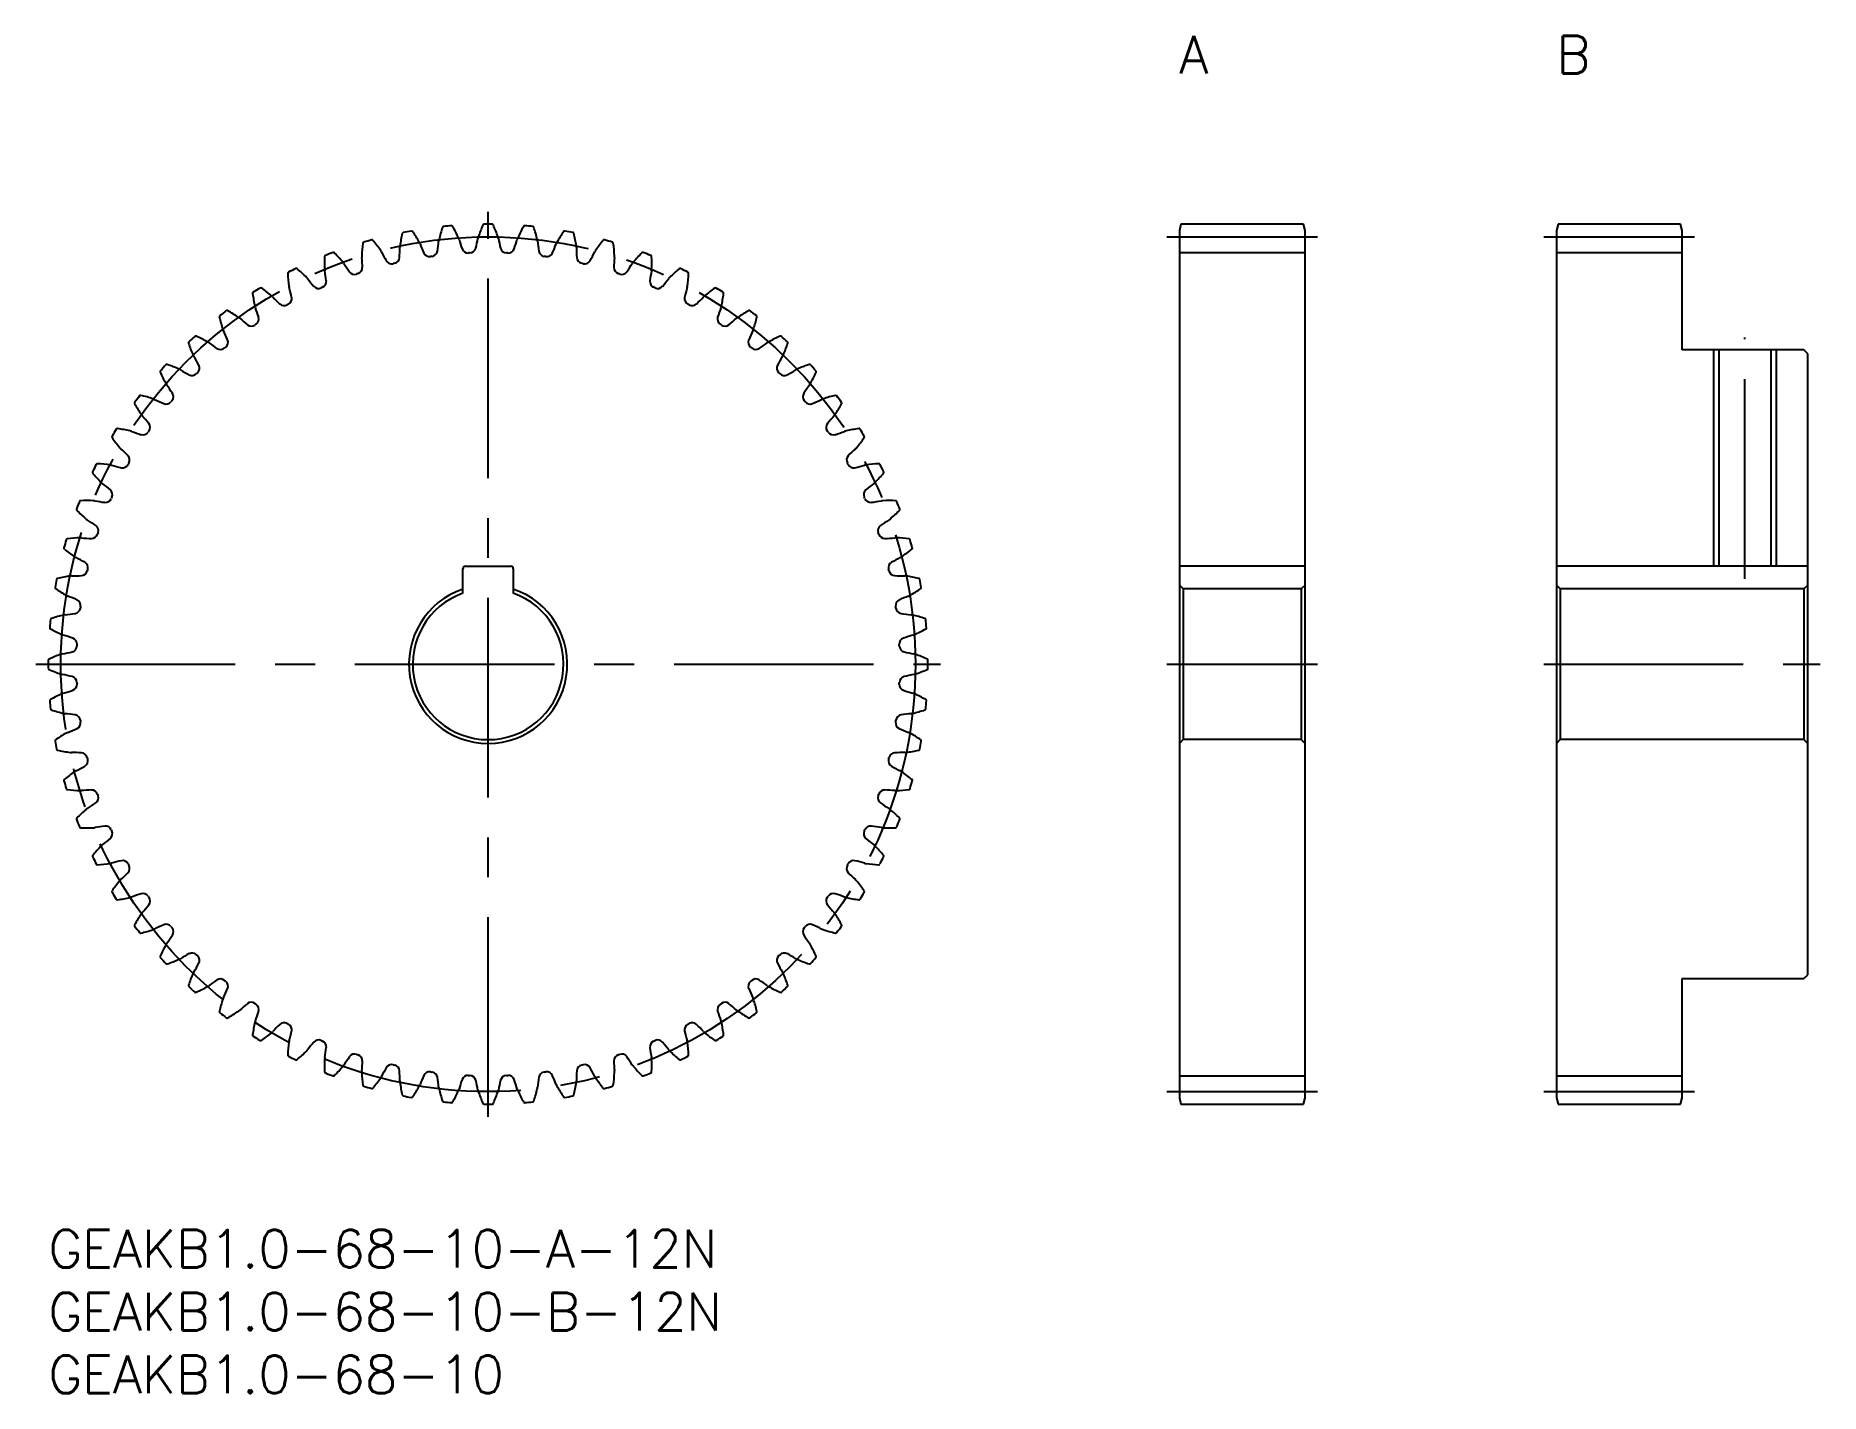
# Model space of a CAD drawing. Extents: x -1 to 141, y -13 to 95.
import ezdxf

# ---------------------------------------------------------------- set-up
doc = ezdxf.new("R2010")
doc.units = 0
doc.header["$LTSCALE"] = 0.5
doc.linetypes.add('CENTER', pattern=[50.8, 31.75, -6.35, 6.35, -6.35])
for name, color, linetype in [('MSM_CENTER', 1, 'CENTER'), ('MSM_CONTINUOUS', 7, 'CONTINUOUS'), ('MSM_NARROW', 5, 'CONTINUOUS'), ('MSM_PART_NUMBER', 7, 'CONTINUOUS')]:
    doc.layers.add(name, color=color, linetype=linetype)
doc.styles.get("Standard").update_dxf_attribs({"font": 'txt.shx', "height": 2, "bigfont": 'bigfont.shx'})

# ---------------------------------------------------------------- blocks, each defined once
blk = doc.blocks.new('*U3')
at = {"layer": 'MSM_PART_NUMBER'}
blk.add_text('GEAKB1.0-68-10-B-12N', height=3, dxfattribs=at).set_placement((0, -8))
blk = doc.blocks.new('*U4')
at = {"layer": 'MSM_PART_NUMBER'}
blk.add_text('GEAKB1.0-68-10-A-12N', height=3, dxfattribs=at).set_placement((0, -3))
blk = doc.blocks.new('*U5')
at = {"layer": 'MSM_PART_NUMBER'}
blk.add_text('GEAKB1.0-68-10', height=3, dxfattribs=at).set_placement((0, -13))
blk = doc.blocks.new('*U6')
at = {"layer": 'MSM_PART_NUMBER'}
blk.add_text('A', height=3, dxfattribs=at).set_placement((90, 92))
blk = doc.blocks.new('*U7')
at = {"layer": 'MSM_PART_NUMBER'}
blk.add_text('B', height=3, dxfattribs=at).set_placement((120, 92))

msp = doc.modelspace()

# ---------------------------------------------------------------- linework, layer by layer
at = {"layer": 'MSM_CENTER'}
for p, q in [((35, 9), (35, 81)), ((89, 79), (101, 79)), ((119, 79), (131, 79)), ((135, 51.8), (135, 71)), ((-1, 45), (71, 45)), ((89, 45), (101, 45)), ((119, 45), (141, 45)), ((89, 11), (101, 11)), ((119, 11), (131, 11))]:
    msp.add_line(p, q, dxfattribs=at)
msp.add_circle((35, 45), 34, dxfattribs=at)
at = {"layer": 'MSM_CONTINUOUS'}
for p, q in [((90.13, 80), (90, 79.5)), ((99.87, 80), (90.13, 80)), ((100, 79.5), (99.87, 80)), ((120.13, 80), (120, 79.5)), ((129.87, 80), (120.13, 80)), ((130, 79.5), (129.87, 80)), ((90, 79.5), (90, 10.5)), ((100, 10.5), (100, 79.5)), ((120, 79.5), (120, 10.5)), ((130, 70), (130, 79.5)), ((90, 77.75), (100, 77.75)), ((120, 77.75), (130, 77.75)), ((139.7, 70), (130, 70)), ((132.93, 70), (132.93, 52.8)), ((137.07, 70), (137.07, 52.8)), ((140, 69.7), (139.7, 70)), ((140, 20.3), (140, 69.7)), ((33, 50.66), (33, 52.6)), ((33.2, 52.8), (36.8, 52.8)), ((37, 52.6), (37, 50.66)), ((100, 52.8), (90, 52.8)), ((140, 52.8), (120, 52.8)), ((90.3, 51), (90, 51.3)), ((100, 51.3), (99.7, 51)), ((120.3, 51), (120, 51.3)), ((140, 51.3), (139.7, 51)), ((99.7, 51), (90.3, 51)), ((90.3, 51), (90.3, 39)), ((99.7, 51), (99.7, 39)), ((139.7, 51), (120.3, 51)), ((120.3, 51), (120.3, 39)), ((139.7, 51), (139.7, 39)), ((90.3, 39), (90, 38.7)), ((99.7, 39), (90.3, 39)), ((100, 38.7), (99.7, 39)), ((120.3, 39), (120, 38.7)), ((139.7, 39), (120.3, 39)), ((140, 38.7), (139.7, 39)), ((130, 10.5), (130, 20)), ((130, 20), (139.7, 20)), ((139.7, 20), (140, 20.3)), ((90, 12.25), (100, 12.25)), ((120, 12.25), (130, 12.25)), ((90, 10.5), (90.13, 10)), ((90.13, 10), (99.87, 10)), ((99.87, 10), (100, 10.5)), ((120, 10.5), (120.13, 10)), ((120.13, 10), (129.87, 10)), ((129.87, 10), (130, 10.5))]:
    msp.add_line(p, q, dxfattribs=at)
for centre, radius, start, end in [((42.11, 76.15), 11.33, 161.474, 166.6176), ((31.46, 79.72), 0.1, 95.8281, 161.474), ((35, 45), 35, 94.7602, 95.8281), ((32.1, 79.78), 0.1, 29.1142, 94.7602), ((22.29, 74.31), 11.33, 23.9706, 29.1142), ((44.95, 75.36), 11.33, 156.1799, 161.3235), ((34.67, 79.9), 0.1, 90.534, 156.1799), ((35, 45), 35, 89.466, 90.534), ((35.33, 79.9), 0.1, 23.8201, 89.466), ((25.05, 75.36), 11.33, 18.6765, 23.8201), ((47.71, 74.31), 11.33, 150.8858, 156.0294), ((37.9, 79.78), 0.1, 85.2398, 150.8859), ((35, 45), 35, 84.1719, 85.2398), ((38.54, 79.72), 0.1, 18.526, 84.172), ((27.89, 76.15), 11.33, 13.3824, 18.526), ((36.26, 76.93), 11.33, 172.0623, 177.2059), ((25.14, 78.48), 0.1, 106.4167, 172.0623), ((35, 45), 35, 105.3484, 106.4163), ((25.76, 78.66), 0.1, 39.7024, 105.3484), ((17.12, 71.48), 11.33, 34.5588, 39.7024), ((17.51, 78.08), 10.46, 356.0077, 0.3867), ((28.8, 78.15), 0.829, 171.9116, 180.3865), ((39.2, 76.67), 11.33, 166.7682, 171.9118), ((28.27, 79.24), 0.1, 101.1226, 166.7682), ((35, 45), 35, 100.0543, 101.1222), ((28.91, 79.36), 0.1, 34.4083, 100.0543), ((19.64, 73.02), 11.33, 29.2647, 34.4083), ((28.8, 78.15), 0.829, 20.79, 29.2649), ((39.36, 82.16), 10.46, 200.7898, 205.1688), ((20.64, 79.55), 10.46, 350.7136, 355.0925), ((31.89, 78.58), 0.829, 166.6175, 175.0924), ((31.89, 78.58), 0.829, 15.4958, 23.9707), ((42.77, 81.6), 10.46, 195.4957, 199.8746), ((23.89, 80.73), 10.46, 345.4195, 349.7984), ((35, 78.73), 0.829, 161.3234, 169.7983), ((35, 78.73), 0.829, 10.2017, 18.6766), ((46.11, 80.73), 10.46, 190.2016, 194.5805), ((27.23, 81.6), 10.46, 340.1254, 344.5043), ((38.11, 78.58), 0.829, 156.0293, 164.5042), ((38.11, 78.58), 0.829, 4.9076, 13.3825), ((49.36, 79.55), 10.46, 184.9075, 189.2864), ((30.64, 82.16), 10.46, 334.8312, 339.2102), ((41.2, 78.15), 0.829, 150.7351, 159.21), ((50.36, 73.02), 11.33, 145.5917, 150.7353), ((41.09, 79.36), 0.1, 79.9457, 145.5917), ((35, 45), 35, 78.8778, 79.9457), ((41.73, 79.24), 0.1, 13.2318, 78.8779), ((30.8, 76.67), 11.33, 8.0882, 13.2318), ((41.2, 78.15), 0.829, 359.6135, 8.0884), ((52.49, 78.08), 10.46, 179.6133, 183.9923), ((52.88, 71.48), 11.33, 140.2976, 145.4412), ((44.24, 78.66), 0.1, 74.6516, 140.2976), ((35, 45), 35, 73.5837, 74.6516), ((44.86, 78.48), 0.1, 7.9377, 73.5838), ((33.74, 76.93), 11.33, 2.7941, 7.9377), ((33.31, 76.91), 11.33, 177.3564, 182.5), ((22.09, 77.42), 0.1, 111.7108, 177.3564), ((35, 45), 35, 110.6425, 111.7104), ((22.7, 77.66), 0.1, 44.9966, 110.6425), ((14.75, 69.72), 11.33, 39.8529, 44.9966), ((22.82, 76.45), 0.829, 31.3782, 39.8531), ((32.46, 82.33), 10.46, 211.378, 215.757), ((25.77, 77.44), 0.829, 177.2057, 185.6806), ((14.54, 76.32), 10.46, 1.3018, 5.6808), ((25.77, 77.44), 0.829, 26.0841, 34.559), ((35.91, 82.4), 10.46, 206.0839, 210.4629), ((27.32, 77.35), 0.5, 210.4629, 283.3462), ((35, 45), 32.75, 103.1244, 103.3462), ((27.45, 77.38), 0.5, 283.1244, 356.0077), ((30.34, 77.92), 0.5, 205.1688, 278.0521), ((35, 45), 32.75, 97.8303, 98.0521), ((30.47, 77.94), 0.5, 277.8303, 350.7136), ((33.4, 78.21), 0.5, 199.8746, 272.758), ((35, 45), 32.75, 92.5361, 92.758), ((33.53, 78.22), 0.5, 272.5361, 345.4195), ((36.47, 78.22), 0.5, 194.5805, 267.4639), ((35, 45), 32.75, 87.242, 87.4639), ((36.6, 78.21), 0.5, 267.242, 340.1253), ((39.53, 77.94), 0.5, 189.2864, 262.1697), ((35, 45), 32.75, 81.9479, 82.1697), ((39.66, 77.92), 0.5, 261.9479, 334.8312), ((42.55, 77.38), 0.5, 183.9923, 256.8756), ((35, 45), 32.75, 76.6538, 76.8756), ((42.68, 77.35), 0.5, 256.6538, 329.5371), ((34.09, 82.4), 10.46, 329.5371, 333.9161), ((44.23, 77.44), 0.829, 145.441, 153.9159), ((55.46, 76.32), 10.46, 174.3192, 178.6982), ((44.23, 77.44), 0.829, 354.3194, 2.7943), ((37.54, 82.33), 10.46, 324.243, 328.622), ((47.18, 76.45), 0.829, 140.1469, 148.6218), ((55.25, 69.72), 11.33, 135.0035, 140.1471), ((47.3, 77.66), 0.1, 69.3575, 135.0035), ((35, 45), 35, 68.2896, 69.3575), ((47.91, 77.42), 0.1, 2.6436, 68.2896), ((36.69, 76.91), 11.33, 357.5, 2.6436), ((19.15, 76.09), 0.1, 117.0049, 182.6505), ((30.37, 76.61), 11.33, 182.6505, 187.7941), ((35, 45), 35, 115.9366, 117.0046), ((19.74, 76.38), 0.1, 50.2907, 115.9366), ((12.56, 67.74), 11.33, 45.1471, 50.2907), ((19.97, 75.19), 0.829, 36.6723, 45.1472), ((29.02, 81.93), 10.46, 216.6722, 221.0511), ((21.63, 75.44), 0.5, 293.7126, 6.596), ((22.82, 76.45), 0.829, 182.4998, 190.9748), ((11.73, 74.3), 10.46, 6.5959, 10.9749), ((24.37, 76.51), 0.5, 215.757, 288.6403), ((35, 45), 32.75, 108.4185, 108.6403), ((24.49, 76.55), 0.5, 288.4185, 1.3018), ((45.51, 76.55), 0.5, 178.6982, 251.5815), ((35, 45), 32.75, 71.3597, 71.5815), ((45.63, 76.51), 0.5, 251.3597, 324.243), ((58.27, 74.3), 10.46, 169.0251, 173.4041), ((48.37, 75.44), 0.5, 173.4041, 246.2874), ((47.18, 76.45), 0.829, 349.0252, 357.5002), ((40.98, 81.93), 10.46, 318.9489, 323.3278), ((50.03, 75.19), 0.829, 134.8528, 143.3277), ((57.44, 67.74), 11.33, 129.7093, 134.8529), ((50.26, 76.38), 0.1, 64.0634, 129.7094), ((35, 45), 35, 62.9954, 64.0634), ((39.63, 76.61), 11.33, 352.2059, 357.3495), ((50.85, 76.09), 0.1, 357.3495, 62.9955), ((16.35, 74.5), 0.1, 122.2991, 187.9446), ((27.48, 76.05), 11.33, 187.9446, 193.0882), ((35, 45), 35, 121.2307, 122.2987), ((16.9, 74.84), 0.1, 55.5848, 121.2308), ((10.56, 65.58), 11.33, 50.4412, 55.5848), ((17.25, 73.67), 0.829, 41.9664, 50.4413), ((25.64, 81.22), 10.46, 221.9663, 226.3452), ((18.88, 74.08), 0.5, 299.0067, 11.8901), ((19.97, 75.19), 0.829, 187.794, 196.2689), ((9.13, 72.03), 10.46, 11.8901, 16.269), ((21.51, 75.39), 0.5, 221.0511, 293.9344), ((35, 45), 32.75, 113.7126, 113.9344), ((35, 45), 32.75, 66.0656, 66.2874), ((48.49, 75.39), 0.5, 246.0656, 318.9489), ((51.12, 74.08), 0.5, 168.1099, 240.9933), ((60.87, 72.03), 10.46, 163.731, 168.1099), ((50.03, 75.19), 0.829, 343.7311, 352.206), ((44.36, 81.22), 10.46, 313.6548, 318.0337), ((52.75, 73.67), 0.829, 129.5587, 138.0336), ((59.44, 65.58), 11.33, 124.4152, 129.5588), ((53.1, 74.84), 0.1, 58.7693, 124.4153), ((35, 45), 35, 57.7013, 58.7693), ((42.52, 76.05), 11.33, 346.9118, 352.0554), ((53.65, 74.5), 0.1, 352.0554, 57.7014), ((13.71, 72.65), 0.1, 127.5928, 193.2388), ((24.64, 75.23), 11.33, 193.2387, 198.3824), ((35, 45), 35, 126.5249, 127.5928), ((14.23, 73.05), 0.1, 60.8789, 126.5249), ((8.76, 63.23), 11.33, 55.7353, 60.8789), ((14.68, 71.91), 0.829, 47.2605, 55.7355), ((22.34, 80.21), 10.46, 227.2604, 231.6393), ((17.25, 73.67), 0.829, 193.0881, 201.563), ((6.75, 69.52), 10.46, 17.1842, 21.5631), ((16.26, 72.47), 0.5, 304.3008, 17.1842), ((18.76, 74.02), 0.5, 226.3452, 299.2286), ((35, 45), 32.75, 119.0067, 119.2286), ((35, 45), 32.75, 60.7714, 60.9933), ((51.24, 74.02), 0.5, 240.7714, 313.6548), ((53.74, 72.47), 0.5, 162.8158, 235.6992), ((63.25, 69.52), 10.46, 158.4369, 162.8158), ((52.75, 73.67), 0.829, 338.437, 346.9119), ((47.66, 80.21), 10.46, 308.3607, 312.7396), ((55.32, 71.91), 0.829, 124.2645, 132.7395), ((61.24, 63.23), 11.33, 119.1211, 124.2647), ((55.77, 73.05), 0.1, 53.4751, 119.1211), ((35, 45), 35, 52.4072, 53.4751), ((45.36, 75.23), 11.33, 341.6176, 346.7613), ((56.29, 72.65), 0.1, 346.7613, 52.4073), ((35, 45), 35, 131.819, 132.8869), ((11.73, 71.01), 0.1, 66.173, 131.819), ((7.19, 60.73), 11.33, 61.0294, 66.173), ((14.68, 71.91), 0.829, 198.3822, 206.8571), ((4.6, 66.81), 10.46, 22.4783, 26.8573), ((16.16, 72.39), 0.5, 231.6393, 304.5227), ((35, 45), 32.75, 124.3008, 124.5227), ((35, 45), 32.75, 55.4773, 55.6992), ((53.84, 72.39), 0.5, 235.4773, 308.3606), ((65.4, 66.81), 10.46, 153.1427, 157.5217), ((55.32, 71.91), 0.829, 333.1429, 341.6178), ((62.81, 60.73), 11.33, 113.827, 118.9706), ((58.27, 71.01), 0.1, 48.181, 113.827), ((35, 45), 35, 47.1131, 48.181), ((11.25, 70.57), 0.1, 132.8869, 198.5329), ((21.9, 74.14), 11.33, 198.5329, 203.6765), ((12.28, 69.92), 0.829, 203.6763, 212.1512), ((12.28, 69.92), 0.829, 52.5547, 61.0296), ((19.14, 78.89), 10.46, 232.5545, 236.9335), ((13.71, 70.54), 0.5, 236.9335, 309.8168), ((35, 45), 32.75, 129.595, 129.8168), ((13.81, 70.62), 0.5, 309.595, 22.4783), ((56.19, 70.62), 0.5, 157.5217, 230.405), ((35, 45), 32.75, 50.1832, 50.405), ((56.29, 70.54), 0.5, 230.1832, 303.0665), ((50.86, 78.89), 10.46, 303.0665, 307.4455), ((57.72, 69.92), 0.829, 118.9704, 127.4453), ((57.72, 69.92), 0.829, 327.8488, 336.3237), ((48.1, 74.14), 11.33, 336.3235, 341.4671), ((58.75, 70.57), 0.1, 341.4671, 47.1132), ((8.99, 68.27), 0.1, 138.181, 203.827), ((19.27, 72.81), 11.33, 203.827, 208.9706), ((35, 45), 35, 137.1131, 138.181), ((9.43, 68.75), 0.1, 71.4671, 137.1131), ((5.86, 58.1), 11.33, 66.3235, 71.4671), ((10.08, 67.72), 0.829, 57.8488, 66.3237), ((16.08, 77.28), 10.46, 237.8486, 242.2276), ((2.72, 63.92), 10.46, 27.7724, 32.1514), ((35, 45), 32.75, 134.8891, 135.1109), ((11.53, 68.56), 0.5, 314.8891, 27.7724), ((58.47, 68.56), 0.5, 152.2276, 225.1109), ((67.28, 63.92), 10.46, 147.8486, 152.2276), ((35, 45), 32.75, 44.8891, 45.1109), ((53.92, 77.28), 10.46, 297.7724, 302.1514), ((59.92, 67.72), 0.829, 113.6763, 122.1512), ((64.14, 58.1), 11.33, 108.5329, 113.6765), ((60.57, 68.75), 0.1, 42.8869, 108.5329), ((35, 45), 35, 41.819, 42.8869), ((50.73, 72.81), 11.33, 331.0294, 336.173), ((61.01, 68.27), 0.1, 336.173, 41.8191), ((10.08, 67.72), 0.829, 208.9704, 217.4453), ((1.11, 60.86), 10.46, 33.0665, 37.4455), ((11.44, 68.47), 0.5, 242.2276, 315.1109), ((58.56, 68.47), 0.5, 224.8891, 297.7724), ((68.89, 60.86), 10.46, 142.5545, 146.9335), ((59.92, 67.72), 0.829, 322.5547, 331.0296), ((6.95, 65.77), 0.1, 143.4751, 209.1211), ((35, 45), 35, 142.4072, 143.4751), ((16.77, 71.24), 11.33, 209.1211, 214.2647), ((7.35, 66.29), 0.1, 76.7613, 142.4072), ((4.77, 55.36), 11.33, 71.6176, 76.7613), ((8.09, 65.32), 0.829, 63.1429, 71.6178), ((13.19, 75.4), 10.46, 243.1427, 247.5217), ((9.38, 66.19), 0.5, 247.5217, 320.405), ((35, 45), 32.75, 140.1832, 140.405), ((9.46, 66.29), 0.5, 320.1832, 33.0665), ((60.54, 66.29), 0.5, 146.9335, 219.8168), ((35, 45), 32.75, 39.595, 39.8168), ((60.62, 66.19), 0.5, 219.595, 292.4783), ((56.81, 75.4), 10.46, 292.4783, 296.8573), ((61.91, 65.32), 0.829, 108.3822, 116.8571), ((65.23, 55.36), 11.33, 103.2387, 108.3824), ((53.23, 71.24), 11.33, 325.7353, 330.8789), ((62.65, 66.29), 0.1, 37.5928, 103.2388), ((35, 45), 35, 36.5249, 37.5928), ((63.05, 65.77), 0.1, 330.8789, 36.5249), ((8.09, 65.32), 0.829, 214.2646, 222.7395), ((-0.21, 57.66), 10.46, 38.3607, 42.7396), ((7.61, 63.84), 0.5, 325.4773, 38.3607), ((62.39, 63.84), 0.5, 141.6394, 214.5227), ((70.21, 57.66), 10.46, 137.2604, 141.6393), ((61.91, 65.32), 0.829, 317.2605, 325.7355), ((5.16, 63.1), 0.1, 148.7693, 214.4152), ((35, 45), 35, 147.7013, 148.7693), ((14.42, 69.44), 11.33, 214.4152, 219.5588), ((5.5, 63.65), 0.1, 82.0554, 147.7014), ((3.95, 52.52), 11.33, 76.9118, 82.0554), ((6.33, 62.75), 0.829, 68.437, 76.9119), ((10.48, 73.25), 10.46, 248.4369, 252.8158), ((7.53, 63.74), 0.5, 252.8158, 325.6992), ((35, 45), 32.75, 145.4773, 145.6992), ((35, 45), 32.75, 34.3008, 34.5227), ((62.47, 63.74), 0.5, 214.3008, 287.1842), ((59.52, 73.25), 10.46, 287.1842, 291.5631), ((63.67, 62.75), 0.829, 103.0881, 111.563), ((66.05, 52.52), 11.33, 97.9446, 103.0882), ((55.58, 69.44), 11.33, 320.4412, 325.5848), ((64.5, 63.65), 0.1, 32.2987, 97.9447), ((35, 45), 35, 31.2307, 32.2987), ((64.84, 63.1), 0.1, 325.5848, 31.2308), ((6.33, 62.75), 0.829, 219.5587, 228.0336), ((-1.22, 54.36), 10.46, 43.6548, 48.0337), ((5.98, 61.24), 0.5, 330.7714, 43.6548), ((64.02, 61.24), 0.5, 136.3452, 209.2286), ((71.22, 54.36), 10.46, 131.9663, 136.3452), ((63.67, 62.75), 0.829, 311.9664, 320.4413), ((3.62, 60.26), 0.1, 154.0634, 219.7093), ((35, 45), 35, 152.9954, 154.0634), ((12.26, 67.44), 11.33, 219.7093, 224.8529), ((3.91, 60.85), 0.1, 87.3495, 152.9955), ((3.39, 49.63), 11.33, 82.2059, 87.3495), ((4.81, 60.03), 0.829, 73.7311, 82.206), ((7.97, 70.87), 10.46, 253.731, 258.1099), ((5.92, 61.12), 0.5, 258.1099, 330.9933), ((35, 45), 32.75, 150.7714, 150.9933), ((35, 45), 32.75, 29.0067, 29.2286), ((64.08, 61.12), 0.5, 209.0067, 281.89), ((62.03, 70.87), 10.46, 281.8901, 286.269), ((65.19, 60.03), 0.829, 97.794, 106.2689), ((66.61, 49.63), 11.33, 92.6505, 97.7941), ((57.74, 67.44), 11.33, 315.1471, 320.2907), ((66.09, 60.85), 0.1, 27.0046, 92.6506), ((35, 45), 35, 25.9366, 27.0046), ((66.38, 60.26), 0.1, 320.2907, 25.9367), ((4.81, 60.03), 0.829, 224.8528, 233.3277), ((-1.93, 50.98), 10.46, 48.9489, 53.3278), ((4.61, 58.49), 0.5, 336.0656, 48.9489), ((35, 45), 32.75, 156.0656, 156.2874), ((65.39, 58.49), 0.5, 131.0511, 203.9344), ((35, 45), 32.75, 23.7126, 23.9344), ((71.93, 50.98), 10.46, 126.6722, 131.0511), ((65.19, 60.03), 0.829, 306.6723, 315.1472), ((2.34, 57.3), 0.1, 159.3575, 225.0035), ((35, 45), 35, 158.2896, 159.3575), ((10.28, 65.25), 11.33, 225.0035, 230.1471), ((2.58, 57.91), 0.1, 92.6436, 158.2896), ((3.09, 46.69), 11.33, 87.5, 92.6436), ((3.55, 57.18), 0.829, 79.0252, 87.5002), ((5.7, 68.27), 10.46, 259.0251, 263.4041), ((4.56, 58.37), 0.5, 263.404, 336.2874), ((65.44, 58.37), 0.5, 203.7126, 276.5959), ((64.3, 68.27), 10.46, 276.5959, 280.9749), ((66.45, 57.18), 0.829, 92.4998, 100.9748), ((66.91, 46.69), 11.33, 87.3564, 92.5), ((59.72, 65.25), 11.33, 309.8529, 314.9965), ((67.42, 57.91), 0.1, 21.7104, 87.3564), ((35, 45), 35, 20.6425, 21.7104), ((67.66, 57.3), 0.1, 314.9965, 20.6426), ((3.55, 57.18), 0.829, 230.1469, 238.6218), ((-2.33, 47.54), 10.46, 54.243, 58.622), ((3.49, 55.63), 0.5, 341.3597, 54.243), ((35, 45), 32.75, 161.3597, 161.5815), ((66.51, 55.63), 0.5, 125.757, 198.6403), ((35, 45), 32.75, 18.4185, 18.6403), ((72.33, 47.54), 10.46, 121.378, 125.757), ((66.45, 57.18), 0.829, 301.3782, 309.8531), ((1.34, 54.24), 0.1, 164.6516, 230.2976), ((35, 45), 35, 163.5837, 164.6516), ((8.52, 62.88), 11.33, 230.2976, 235.4412), ((1.52, 54.86), 0.1, 97.9377, 163.5837), ((3.07, 43.74), 11.33, 92.7941, 97.9377), ((2.56, 54.23), 0.829, 84.3194, 92.7943), ((3.68, 65.46), 10.46, 264.3192, 268.6982), ((3.45, 55.51), 0.5, 268.6982, 341.5815), ((66.55, 55.51), 0.5, 198.4185, 271.3018), ((66.32, 65.46), 10.46, 271.3018, 275.6808), ((67.44, 54.23), 0.829, 87.2057, 95.6806), ((66.93, 43.74), 11.33, 82.0623, 87.2059), ((61.48, 62.88), 11.33, 304.5588, 309.7024), ((68.48, 54.86), 0.1, 16.4163, 82.0623), ((35, 45), 35, 15.3484, 16.4163), ((68.66, 54.24), 0.1, 309.7024, 15.3485), ((2.56, 54.23), 0.829, 235.441, 243.9159), ((-2.4, 44.09), 10.46, 59.5371, 63.9161), ((2.65, 52.68), 0.5, 346.6538, 59.5371), ((35, 45), 32.75, 166.6538, 166.8756), ((33.2, 52.6), 0.2, 90, 180), ((36.8, 52.6), 0.2, 0, 90), ((67.35, 52.68), 0.5, 120.4629, 193.3462), ((35, 45), 32.75, 13.1244, 13.3462), ((72.4, 44.09), 10.46, 116.0839, 120.4629), ((67.44, 54.23), 0.829, 296.0841, 304.559), ((35, 45), 35, 168.8778, 169.9457), ((0.76, 51.73), 0.1, 103.2318, 168.8778), ((3.33, 40.8), 11.33, 98.0882, 103.2318), ((1.85, 51.2), 0.829, 89.6135, 98.0884), ((1.92, 62.49), 10.46, 269.6133, 273.9923), ((2.62, 52.55), 0.5, 273.9923, 346.8756), ((67.38, 52.55), 0.5, 193.1244, 266.0077), ((68.08, 62.49), 10.46, 266.0077, 270.3867), ((68.15, 51.2), 0.829, 81.9116, 90.3865), ((66.67, 40.8), 11.33, 76.7682, 81.9118), ((69.24, 51.73), 0.1, 11.1222, 76.7682), ((35, 45), 35, 10.0543, 11.1222), ((0.64, 51.09), 0.1, 169.9457, 235.5917), ((6.98, 60.36), 11.33, 235.5917, 240.7353), ((1.85, 51.2), 0.829, 240.7351, 249.21), ((-2.16, 40.64), 10.46, 64.8312, 69.2102), ((2.08, 49.66), 0.5, 351.9479, 64.8312), ((35, 45), 6.3, 108.5094, 71.4906), ((35, 45), 6, 109.4712, 70.5288), ((67.92, 49.66), 0.5, 115.1688, 188.0521), ((72.16, 40.64), 10.46, 110.7898, 115.1688), ((68.15, 51.2), 0.829, 290.79, 299.2649), ((63.02, 60.36), 11.33, 299.2647, 304.4083), ((69.36, 51.09), 0.1, 304.4083, 10.0543), ((35, 45), 35, 174.1719, 175.2398), ((0.28, 48.54), 0.1, 108.526, 174.172), ((3.85, 37.89), 11.33, 103.3824, 108.526), ((1.42, 48.11), 0.829, 94.9076, 103.3825), ((0.45, 59.36), 10.46, 274.9075, 279.2864), ((2.06, 49.53), 0.5, 279.2864, 352.1697), ((35, 45), 32.75, 171.9479, 172.1697), ((35, 45), 32.75, 7.8303, 8.0521), ((67.94, 49.53), 0.5, 187.8303, 260.7136), ((69.55, 59.36), 10.46, 260.7136, 265.0925), ((68.58, 48.11), 0.829, 76.6175, 85.0924), ((66.15, 37.89), 11.33, 71.474, 76.6176), ((69.72, 48.54), 0.1, 5.8281, 71.4741), ((35, 45), 35, 4.7602, 5.8281), ((0.22, 47.9), 0.1, 175.2398, 240.8858), ((5.69, 57.71), 11.33, 240.8858, 246.0294), ((1.42, 48.11), 0.829, 246.0293, 254.5042), ((-1.6, 37.23), 10.46, 70.1254, 74.5043), ((1.79, 46.6), 0.5, 357.242, 70.1254), ((68.21, 46.6), 0.5, 109.8746, 182.758), ((71.6, 37.23), 10.46, 105.4957, 109.8746), ((68.58, 48.11), 0.829, 285.4958, 293.9708), ((64.31, 57.71), 11.33, 293.9706, 299.1142), ((69.78, 47.9), 0.1, 299.1142, 4.7602), ((4.64, 35.05), 11.33, 108.6765, 113.8201), ((1.27, 45), 0.829, 100.2017, 108.6766), ((-0.73, 56.11), 10.46, 280.2016, 284.5805), ((1.78, 46.47), 0.5, 284.5805, 357.4639), ((35, 45), 32.75, 177.242, 177.4639), ((35, 45), 32.75, 2.5361, 2.758), ((68.22, 46.47), 0.5, 182.5361, 255.4195), ((70.73, 56.11), 10.46, 255.4195, 259.7984), ((68.73, 45), 0.829, 71.3234, 79.7983), ((65.36, 35.05), 11.33, 66.1799, 71.3235), ((0.1, 45.33), 0.1, 113.8201, 179.4661), ((35, 45), 35, 179.466, 180.534), ((0.1, 44.67), 0.1, 180.534, 246.18), ((4.64, 54.95), 11.33, 246.1799, 251.3235), ((1.27, 45), 0.829, 251.3234, 259.7983), ((-0.73, 33.89), 10.46, 75.4195, 79.7984), ((70.73, 33.89), 10.46, 100.2016, 104.5805), ((68.73, 45), 0.829, 280.2017, 288.6766), ((65.36, 54.95), 11.33, 288.6765, 293.8201), ((69.9, 45.33), 0.1, 0.534, 66.18), ((69.9, 44.67), 0.1, 293.8201, 359.4661), ((35, 45), 35, 359.466, 0.534), ((5.69, 32.29), 11.33, 113.9706, 119.1142), ((1.42, 41.89), 0.829, 105.4958, 113.9707), ((-1.6, 52.77), 10.46, 285.4957, 289.8746), ((1.78, 43.53), 0.5, 2.5361, 75.4195), ((1.79, 43.4), 0.5, 289.8746, 2.758), ((35, 45), 32.75, 182.5361, 182.758), ((35, 45), 32.75, 357.242, 357.4639), ((68.21, 43.4), 0.5, 177.242, 250.1253), ((68.22, 43.53), 0.5, 104.5805, 177.4639), ((71.6, 52.77), 10.46, 250.1254, 254.5043), ((68.58, 41.89), 0.829, 66.0293, 74.5042), ((64.31, 32.29), 11.33, 60.8858, 66.0294), ((0.22, 42.1), 0.1, 119.1142, 184.7602), ((35, 45), 35, 184.7602, 185.8281), ((0.28, 41.46), 0.1, 185.8281, 251.4741), ((3.85, 52.11), 11.33, 251.474, 256.6176), ((66.15, 52.11), 11.33, 283.3824, 288.526), ((69.72, 41.46), 0.1, 288.526, 354.172), ((35, 45), 35, 354.1719, 355.2398), ((69.78, 42.1), 0.1, 355.2398, 60.8858), ((1.42, 41.89), 0.829, 256.6175, 265.0924), ((0.45, 30.64), 10.46, 80.7136, 85.0925), ((-2.16, 49.36), 10.46, 290.7898, 295.1688), ((2.06, 40.47), 0.5, 7.8303, 80.7136), ((2.08, 40.34), 0.5, 295.1688, 8.0521), ((35, 45), 32.75, 187.8303, 188.0521), ((67.92, 40.34), 0.5, 171.9479, 244.8312), ((35, 45), 32.75, 351.9479, 352.1697), ((67.94, 40.47), 0.5, 99.2864, 172.1697), ((72.16, 49.36), 10.46, 244.8312, 249.2102), ((69.55, 30.64), 10.46, 94.9075, 99.2864), ((68.58, 41.89), 0.829, 274.9076, 283.3825), ((0.64, 38.91), 0.1, 124.4083, 190.0543), ((35, 45), 35, 190.0543, 191.1222), ((6.98, 29.64), 11.33, 119.2647, 124.4083), ((1.85, 38.8), 0.829, 110.79, 119.2649), ((68.15, 38.8), 0.829, 60.7351, 69.21), ((63.02, 29.64), 11.33, 55.5917, 60.7353), ((35, 45), 35, 348.8778, 349.9457), ((69.36, 38.91), 0.1, 349.9457, 55.5917), ((0.76, 38.27), 0.1, 191.1222, 256.7682), ((3.33, 49.2), 11.33, 256.7682, 261.9118), ((1.85, 38.8), 0.829, 261.9116, 270.3865), ((1.92, 27.51), 10.46, 86.0077, 90.3867), ((2.62, 37.45), 0.5, 13.1244, 86.0077), ((2.65, 37.32), 0.5, 300.4629, 13.3462), ((35, 45), 32.75, 193.1244, 193.3462), ((67.35, 37.32), 0.5, 166.6538, 239.5371), ((35, 45), 32.75, 346.6538, 346.8756), ((67.38, 37.45), 0.5, 93.9923, 166.8756), ((68.08, 27.51), 10.46, 89.6133, 93.9923), ((68.15, 38.8), 0.829, 269.6135, 278.0884), ((66.67, 49.2), 11.33, 278.0882, 283.2318), ((69.24, 38.27), 0.1, 283.2317, 348.8779), ((1.34, 35.76), 0.1, 129.7024, 195.3484), ((35, 45), 35, 195.3484, 196.4163), ((8.52, 27.12), 11.33, 124.5588, 129.7024), ((2.56, 35.77), 0.829, 116.0841, 124.559), ((-2.4, 45.91), 10.46, 296.0839, 300.4629), ((72.4, 45.91), 10.46, 239.5371, 243.9161), ((67.44, 35.77), 0.829, 55.441, 63.9159), ((61.48, 27.12), 11.33, 50.2976, 55.4412), ((35, 45), 35, 343.5837, 344.6516), ((68.66, 35.76), 0.1, 344.6512, 50.2976), ((1.52, 35.14), 0.1, 196.4163, 262.0623), ((3.07, 46.26), 11.33, 262.0623, 267.2059), ((2.56, 35.77), 0.829, 267.2057, 275.6806), ((3.68, 24.54), 10.46, 91.3018, 95.6808), ((3.45, 34.49), 0.5, 18.4185, 91.3018), ((3.49, 34.37), 0.5, 305.757, 18.6403), ((35, 45), 32.75, 198.4185, 198.6403), ((66.51, 34.37), 0.5, 161.3597, 234.243), ((35, 45), 32.75, 341.3597, 341.5815), ((66.55, 34.49), 0.5, 88.6982, 161.5815), ((66.32, 24.54), 10.46, 84.3192, 88.6982), ((67.44, 35.77), 0.829, 264.3194, 272.7943), ((66.93, 46.26), 11.33, 272.7941, 277.9377), ((68.48, 35.14), 0.1, 277.9377, 343.5838), ((2.34, 32.7), 0.1, 134.9966, 200.6426), ((35, 45), 35, 200.6425, 201.7104), ((10.28, 24.75), 11.33, 129.8529, 134.9966), ((3.55, 32.82), 0.829, 121.3782, 129.8531), ((-2.33, 42.46), 10.46, 301.378, 305.757), ((72.33, 42.46), 10.46, 234.243, 238.622), ((66.45, 32.82), 0.829, 50.1469, 58.6218), ((59.72, 24.75), 11.33, 45.0035, 50.1471), ((35, 45), 35, 338.2896, 339.3575), ((67.66, 32.7), 0.1, 339.3571, 45.0035), ((2.58, 32.09), 0.1, 201.7104, 267.3564), ((3.09, 43.31), 11.33, 267.3564, 272.5), ((3.55, 32.82), 0.829, 272.4998, 280.9748), ((5.7, 21.73), 10.46, 96.5959, 100.9749), ((4.56, 31.63), 0.5, 23.7126, 96.596), ((4.61, 31.51), 0.5, 311.0511, 23.9344), ((35, 45), 32.75, 203.7126, 203.9344), ((65.39, 31.51), 0.5, 156.0656, 228.9489), ((35, 45), 32.75, 336.0656, 336.2874), ((65.44, 31.63), 0.5, 83.4041, 156.2874), ((64.3, 21.73), 10.46, 79.0251, 83.4041), ((66.45, 32.82), 0.829, 259.0252, 267.5002), ((66.91, 43.31), 11.33, 267.5, 272.6436), ((67.42, 32.09), 0.1, 272.6436, 338.2896), ((12.26, 22.56), 11.33, 135.1471, 140.2907), ((4.81, 29.97), 0.829, 126.6723, 135.1472), ((-1.93, 39.02), 10.46, 306.6722, 311.0511), ((71.93, 39.02), 10.46, 228.9489, 233.3278), ((65.19, 29.97), 0.829, 44.8528, 53.3277), ((57.74, 22.56), 11.33, 39.7093, 44.8529), ((3.62, 29.74), 0.1, 140.2907, 205.9367), ((35, 45), 35, 205.9366, 207.0046), ((3.91, 29.15), 0.1, 207.0046, 272.6505), ((3.39, 40.37), 11.33, 272.6505, 277.7941), ((4.81, 29.97), 0.829, 277.794, 286.2689), ((7.97, 19.13), 10.46, 101.8901, 106.269), ((-1.22, 35.64), 10.46, 311.9663, 316.3452), ((5.92, 28.88), 0.5, 29.0067, 101.8901), ((5.98, 28.76), 0.5, 316.3452, 29.2286), ((35, 45), 32.75, 209.0067, 209.2286), ((64.02, 28.76), 0.5, 150.7714, 223.6547), ((35, 45), 32.75, 330.7714, 330.9933), ((64.08, 28.88), 0.5, 78.1099, 150.9933), ((71.22, 35.64), 10.46, 223.6548, 228.0337), ((62.03, 19.13), 10.46, 73.731, 78.1099), ((65.19, 29.97), 0.829, 253.7311, 262.206), ((66.61, 40.37), 11.33, 262.2059, 267.3495), ((66.09, 29.15), 0.1, 267.3495, 332.9955), ((35, 45), 35, 332.9954, 334.0634), ((66.38, 29.74), 0.1, 334.0634, 39.7094), ((14.42, 20.56), 11.33, 140.4412, 145.5848), ((6.33, 27.25), 0.829, 131.9664, 140.4413), ((63.67, 27.25), 0.829, 39.5587, 48.0336), ((55.58, 20.56), 11.33, 34.4152, 39.5588), ((5.16, 26.9), 0.1, 145.5848, 211.2308), ((35, 45), 35, 211.2307, 212.2987), ((5.5, 26.35), 0.1, 212.2987, 277.9447), ((3.95, 37.48), 11.33, 277.9446, 283.0882), ((6.33, 27.25), 0.829, 283.0881, 291.563), ((10.48, 16.75), 10.46, 107.1842, 111.5631), ((7.53, 26.26), 0.5, 34.3008, 107.1842), ((-0.21, 32.34), 10.46, 317.2604, 321.6393), ((35, 45), 32.75, 214.3008, 214.5227), ((7.61, 26.16), 0.5, 321.6393, 34.5227), ((62.39, 26.16), 0.5, 145.4773, 218.3606), ((35, 45), 32.75, 325.4773, 325.6992), ((70.21, 32.34), 10.46, 218.3607, 222.7396), ((62.47, 26.26), 0.5, 72.8158, 145.6992), ((59.52, 16.75), 10.46, 68.4369, 72.8158), ((63.67, 27.25), 0.829, 248.437, 256.9119), ((66.05, 37.48), 11.33, 256.9118, 262.0554), ((64.5, 26.35), 0.1, 262.0554, 327.7014), ((35, 45), 35, 327.7013, 328.7693), ((64.84, 26.9), 0.1, 328.7693, 34.4153), ((6.95, 24.23), 0.1, 150.8789, 216.5249), ((16.77, 18.76), 11.33, 145.7353, 150.8789), ((35, 45), 35, 216.5249, 217.5928), ((8.09, 24.68), 0.829, 137.2605, 145.7355), ((13.19, 14.6), 10.46, 112.4783, 116.8573), ((9.38, 23.81), 0.5, 39.595, 112.4783), ((60.62, 23.81), 0.5, 67.5217, 140.405), ((56.81, 14.6), 10.46, 63.1427, 67.5217), ((61.91, 24.68), 0.829, 34.2646, 42.7395), ((53.23, 18.76), 11.33, 29.1211, 34.2647), ((35, 45), 35, 322.4072, 323.4751), ((63.05, 24.23), 0.1, 323.4751, 29.1211), ((7.35, 23.71), 0.1, 217.5928, 283.2388), ((4.77, 34.64), 11.33, 283.2387, 288.3824), ((8.09, 24.68), 0.829, 288.3822, 296.8571), ((10.08, 22.28), 0.829, 142.5547, 151.0296), ((1.11, 29.14), 10.46, 322.5545, 326.9335), ((35, 45), 32.75, 219.595, 219.8168), ((9.46, 23.71), 0.5, 326.9335, 39.8168), ((60.54, 23.71), 0.5, 140.1832, 213.0665), ((68.89, 29.14), 10.46, 213.0665, 217.4455), ((35, 45), 32.75, 320.1832, 320.405), ((59.92, 22.28), 0.829, 28.9704, 37.4453), ((61.91, 24.68), 0.829, 243.1429, 251.6178), ((65.23, 34.64), 11.33, 251.6176, 256.7613), ((62.65, 23.71), 0.1, 256.7613, 322.4073), ((8.99, 21.73), 0.1, 156.173, 221.819), ((19.27, 17.19), 11.33, 151.0294, 156.173), ((35, 45), 35, 221.819, 222.8869), ((5.86, 31.9), 11.33, 288.5329, 293.6765), ((10.08, 22.28), 0.829, 293.6763, 302.1512), ((16.08, 12.72), 10.46, 117.7724, 122.1514), ((11.44, 21.53), 0.5, 44.8891, 117.7724), ((35, 45), 32.75, 224.8891, 225.1109), ((11.53, 21.44), 0.5, 332.2276, 45.1109), ((58.47, 21.44), 0.5, 134.8891, 207.7724), ((35, 45), 32.75, 314.8891, 315.1109), ((58.56, 21.53), 0.5, 62.2276, 135.1109), ((53.92, 12.72), 10.46, 57.8486, 62.2276), ((59.92, 22.28), 0.829, 237.8488, 246.3237), ((64.14, 31.9), 11.33, 246.3235, 251.4671), ((35, 45), 35, 317.1131, 318.181), ((50.73, 17.19), 11.33, 23.827, 28.9706), ((61.01, 21.73), 0.1, 318.181, 23.827), ((9.43, 21.25), 0.1, 222.8865, 288.5329), ((21.9, 15.86), 11.33, 156.3235, 161.4671), ((12.28, 20.08), 0.829, 147.8488, 156.3237), ((2.72, 26.08), 10.46, 327.8486, 332.2276), ((13.71, 19.46), 0.5, 50.1832, 123.0665), ((56.29, 19.46), 0.5, 56.9335, 129.8168), ((67.28, 26.08), 10.46, 207.7724, 212.1514), ((57.72, 20.08), 0.829, 23.6763, 32.1512), ((48.1, 15.86), 11.33, 18.5329, 23.6765), ((60.57, 21.25), 0.1, 251.4671, 317.1132), ((11.25, 19.43), 0.1, 161.4671, 227.1131), ((35, 45), 35, 227.1131, 228.181), ((11.73, 18.99), 0.1, 228.1806, 293.827), ((7.19, 29.27), 11.33, 293.827, 298.9706), ((12.28, 20.08), 0.829, 298.9704, 307.4453), ((19.14, 11.11), 10.46, 123.0665, 127.4455), ((14.68, 18.09), 0.829, 153.1429, 161.6178), ((4.6, 23.19), 10.46, 333.1427, 337.5217), ((35, 45), 32.75, 230.1832, 230.405), ((13.81, 19.38), 0.5, 337.5217, 50.405), ((56.19, 19.38), 0.5, 129.595, 202.4783), ((65.4, 23.19), 10.46, 202.4783, 206.8573), ((35, 45), 32.75, 309.595, 309.8168), ((55.32, 18.09), 0.829, 18.3822, 26.8571), ((50.86, 11.11), 10.46, 52.5545, 56.9335), ((57.72, 20.08), 0.829, 232.5547, 241.0296), ((62.81, 29.27), 11.33, 241.0294, 246.173), ((58.27, 18.99), 0.1, 246.173, 311.819), ((35, 45), 35, 311.819, 312.8869), ((58.75, 19.43), 0.1, 312.8869, 18.5329), ((24.64, 14.77), 11.33, 161.6176, 166.7613), ((13.71, 17.35), 0.1, 166.7613, 232.4073), ((35, 45), 35, 232.4072, 233.4751), ((8.76, 26.77), 11.33, 299.1211, 304.2647), ((14.68, 18.09), 0.829, 304.2646, 312.7395), ((22.34, 9.79), 10.46, 128.3607, 132.7396), ((16.16, 17.61), 0.5, 55.4773, 128.3606), ((35, 45), 32.75, 235.4773, 235.6992), ((6.75, 20.48), 10.46, 338.4369, 342.8158), ((16.26, 17.53), 0.5, 342.8158, 55.6992), ((53.74, 17.53), 0.5, 124.3008, 197.1842), ((63.25, 20.48), 10.46, 197.1842, 201.5631), ((35, 45), 32.75, 304.3008, 304.5227), ((53.84, 17.61), 0.5, 51.6394, 124.5227), ((47.66, 9.79), 10.46, 47.2604, 51.6393), ((55.32, 18.09), 0.829, 227.2605, 235.7355), ((61.24, 26.77), 11.33, 235.7353, 240.8789), ((35, 45), 35, 306.5249, 307.5928), ((45.36, 14.77), 11.33, 13.2387, 18.3824), ((56.29, 17.35), 0.1, 307.5928, 13.2388), ((14.23, 16.95), 0.1, 233.4748, 299.1211), ((27.48, 13.95), 11.33, 166.9118, 172.0554), ((17.25, 16.33), 0.829, 158.437, 166.9119), ((10.56, 24.42), 11.33, 304.4152, 309.5588), ((17.25, 16.33), 0.829, 309.5587, 318.0336), ((25.64, 8.78), 10.46, 133.6548, 138.0337), ((18.76, 15.98), 0.5, 60.7714, 133.6548), ((35, 45), 32.75, 240.7714, 240.9933), ((18.88, 15.92), 0.5, 348.1099, 60.9933), ((9.13, 17.97), 10.46, 343.731, 348.1099), ((51.12, 15.92), 0.5, 119.0067, 191.8901), ((60.87, 17.97), 10.46, 191.8901, 196.269), ((35, 45), 32.75, 299.0067, 299.2286), ((51.24, 15.98), 0.5, 46.3452, 119.2286), ((44.36, 8.78), 10.46, 41.9663, 46.3452), ((52.75, 16.33), 0.829, 221.9664, 230.4413), ((59.44, 24.42), 11.33, 230.4412, 235.5848), ((52.75, 16.33), 0.829, 13.0881, 21.563), ((42.52, 13.95), 11.33, 7.9446, 13.0882), ((55.77, 16.95), 0.1, 240.8789, 306.5249), ((16.35, 15.5), 0.1, 172.0554, 237.7014), ((35, 45), 35, 237.7013, 238.7693), ((16.9, 15.16), 0.1, 238.7689, 304.4152), ((30.37, 13.39), 11.33, 172.2059, 177.3495), ((19.97, 14.81), 0.829, 163.7311, 172.206), ((12.56, 22.26), 11.33, 309.7093, 314.8529), ((19.97, 14.81), 0.829, 314.8528, 323.3277), ((29.02, 8.07), 10.46, 138.9489, 143.3278), ((21.51, 14.61), 0.5, 66.0656, 138.9489), ((35, 45), 32.75, 246.0656, 246.2874), ((21.63, 14.56), 0.5, 353.404, 66.2874), ((11.73, 15.7), 10.46, 349.0251, 353.4041), ((48.37, 14.56), 0.5, 113.7126, 186.5959), ((58.27, 15.7), 10.46, 186.5959, 190.9749), ((35, 45), 32.75, 293.7126, 293.9344), ((48.49, 14.61), 0.5, 41.0511, 113.9344), ((40.98, 8.07), 10.46, 36.6722, 41.0511), ((50.03, 14.81), 0.829, 216.6723, 225.1472), ((57.44, 22.26), 11.33, 225.1471, 230.2907), ((50.03, 14.81), 0.829, 7.794, 16.2689), ((39.63, 13.39), 11.33, 2.6505, 7.7941), ((53.1, 15.16), 0.1, 235.5848, 301.2308), ((35, 45), 35, 301.2307, 302.2987), ((53.65, 15.5), 0.1, 302.2983, 7.9447), ((19.15, 13.91), 0.1, 177.3495, 242.9955), ((35, 45), 35, 242.9954, 244.0634), ((19.74, 13.62), 0.1, 244.063, 309.7094), ((33.31, 13.09), 11.33, 177.5, 182.6436), ((22.82, 13.55), 0.829, 169.0252, 177.5002), ((14.75, 20.28), 11.33, 315.0035, 320.1471), ((22.82, 13.55), 0.829, 320.1469, 328.6218), ((32.46, 7.67), 10.46, 144.243, 148.622), ((24.37, 13.49), 0.5, 71.3597, 144.243), ((35, 45), 32.75, 251.3597, 251.5815), ((24.49, 13.45), 0.5, 358.6982, 71.5815), ((14.54, 13.68), 10.46, 354.3192, 358.6982), ((35.91, 7.6), 10.46, 149.5371, 153.9161), ((27.32, 12.65), 0.5, 76.6538, 149.5371), ((35, 45), 32.75, 256.6538, 256.8756), ((27.45, 12.62), 0.5, 3.9923, 76.8756), ((42.55, 12.62), 0.5, 103.1244, 176.0077), ((35, 45), 32.75, 283.1244, 283.3462), ((42.68, 12.65), 0.5, 30.4629, 103.3462), ((34.09, 7.6), 10.46, 26.0839, 30.4629), ((45.51, 13.45), 0.5, 108.4185, 181.3018), ((55.46, 13.68), 10.46, 181.3018, 185.6808), ((35, 45), 32.75, 288.4185, 288.6403), ((45.63, 13.49), 0.5, 35.757, 108.6403), ((37.54, 7.67), 10.46, 31.378, 35.757), ((47.18, 13.55), 0.829, 211.3782, 219.8531), ((55.25, 20.28), 11.33, 219.8529, 224.9966), ((47.18, 13.55), 0.829, 2.4998, 10.9748), ((36.69, 13.09), 11.33, 357.3564, 2.5), ((50.26, 13.62), 0.1, 230.2907, 295.9367), ((35, 45), 35, 295.9366, 297.0046), ((50.85, 13.91), 0.1, 297.0042, 2.6505), ((22.09, 12.58), 0.1, 182.6436, 248.2896), ((35, 45), 35, 248.2896, 249.3575), ((22.7, 12.34), 0.1, 249.3571, 315.0035), ((25.77, 12.56), 0.829, 174.3194, 182.7943), ((36.26, 13.07), 11.33, 182.7941, 187.9377), ((25.14, 11.52), 0.1, 187.9377, 253.5837), ((35, 45), 35, 253.5837, 254.6516), ((17.12, 18.52), 11.33, 320.2976, 325.4412), ((25.77, 12.56), 0.829, 325.441, 333.9159), ((17.51, 11.92), 10.46, 359.6133, 3.9923), ((28.8, 11.85), 0.829, 179.6135, 188.0884), ((39.2, 13.33), 11.33, 188.0882, 193.2318), ((19.64, 16.98), 11.33, 325.5917, 330.7353), ((28.8, 11.85), 0.829, 330.7351, 339.21), ((39.36, 7.84), 10.46, 154.8312, 159.2102), ((30.34, 12.08), 0.5, 81.9479, 154.8312), ((35, 45), 32.75, 261.9479, 262.1697), ((30.47, 12.06), 0.5, 9.2864, 82.1697), ((20.64, 10.45), 10.46, 4.9075, 9.2864), ((42.77, 8.4), 10.46, 160.1254, 164.5043), ((33.4, 11.79), 0.5, 87.242, 160.1253), ((35, 45), 32.75, 267.242, 267.4639), ((33.53, 11.78), 0.5, 14.5805, 87.4639), ((23.89, 9.27), 10.46, 10.2016, 14.5805), ((46.11, 9.27), 10.46, 165.4195, 169.7984), ((36.47, 11.78), 0.5, 92.5361, 165.4195), ((35, 45), 32.75, 272.5361, 272.758), ((36.6, 11.79), 0.5, 19.8746, 92.758), ((27.23, 8.4), 10.46, 15.4957, 19.8746), ((49.36, 10.45), 10.46, 170.7136, 175.0925), ((39.53, 12.06), 0.5, 97.8303, 170.7136), ((35, 45), 32.75, 277.8303, 278.0521), ((39.66, 12.08), 0.5, 25.1688, 98.0521), ((30.64, 7.84), 10.46, 20.7898, 25.1688), ((41.2, 11.85), 0.829, 200.79, 209.2649), ((50.36, 16.98), 11.33, 209.2647, 214.4083), ((30.8, 13.33), 11.33, 346.7682, 351.9118), ((41.2, 11.85), 0.829, 351.9116, 0.3865), ((52.49, 11.92), 10.46, 176.0077, 180.3867), ((44.23, 12.56), 0.829, 206.0841, 214.559), ((52.88, 18.52), 11.33, 214.5588, 219.7024), ((35, 45), 35, 285.3484, 286.4163), ((44.86, 11.52), 0.1, 286.4163, 352.0623), ((33.74, 13.07), 11.33, 352.0623, 357.2059), ((44.23, 12.56), 0.829, 357.2057, 5.6806), ((47.3, 12.34), 0.1, 224.9966, 290.6426), ((35, 45), 35, 290.6425, 291.7104), ((47.91, 12.58), 0.1, 291.7101, 357.3564), ((25.76, 11.34), 0.1, 254.6512, 320.2976), ((28.27, 10.76), 0.1, 193.2318, 258.8779), ((35, 45), 35, 258.8778, 259.9457), ((28.91, 10.64), 0.1, 259.9457, 325.5917), ((31.89, 11.42), 0.829, 184.9076, 193.3825), ((42.11, 13.85), 11.33, 193.3824, 198.526), ((31.46, 10.28), 0.1, 198.526, 264.172), ((35, 45), 35, 264.1719, 265.2398), ((32.1, 10.22), 0.1, 265.2398, 330.8858), ((22.29, 15.69), 11.33, 330.8858, 336.0294), ((31.89, 11.42), 0.829, 336.0293, 344.5042), ((35, 11.27), 0.829, 190.2017, 198.6766), ((44.95, 14.64), 11.33, 198.6765, 203.8201), ((34.67, 10.1), 0.1, 203.8201, 269.4661), ((35, 45), 35, 269.466, 270.534), ((35.33, 10.1), 0.1, 270.534, 336.18), ((25.05, 14.64), 11.33, 336.1799, 341.3235), ((35, 11.27), 0.829, 341.3234, 349.7983), ((38.11, 11.42), 0.829, 195.4958, 203.9707), ((47.71, 15.69), 11.33, 203.9706, 209.1142), ((37.9, 10.22), 0.1, 209.1142, 274.7602), ((35, 45), 35, 274.7602, 275.8281), ((38.54, 10.28), 0.1, 275.8281, 341.4741), ((27.89, 13.85), 11.33, 341.474, 346.6176), ((38.11, 11.42), 0.829, 346.6175, 355.0924), ((41.09, 10.64), 0.1, 214.4083, 280.0543), ((35, 45), 35, 280.0543, 281.1222), ((41.73, 10.76), 0.1, 281.1222, 346.7682), ((44.24, 11.34), 0.1, 219.7024, 285.3484)]:
    msp.add_arc(centre, radius, start, end, dxfattribs=at)
at = {"layer": 'MSM_NARROW'}
for p, q in [((132.5, 70), (132.5, 52.8)), ((137.5, 70), (137.5, 52.8))]:
    msp.add_line(p, q, dxfattribs=at)

# ---------------------------------------------------------------- block references
at = {"layer": 'MSM_CONTINUOUS'}
for name in ['*U6', '*U7', '*U4', '*U3', '*U5']:
    msp.add_blockref(name, (0, 0), dxfattribs=at)

doc.saveas('drawing.dxf')
